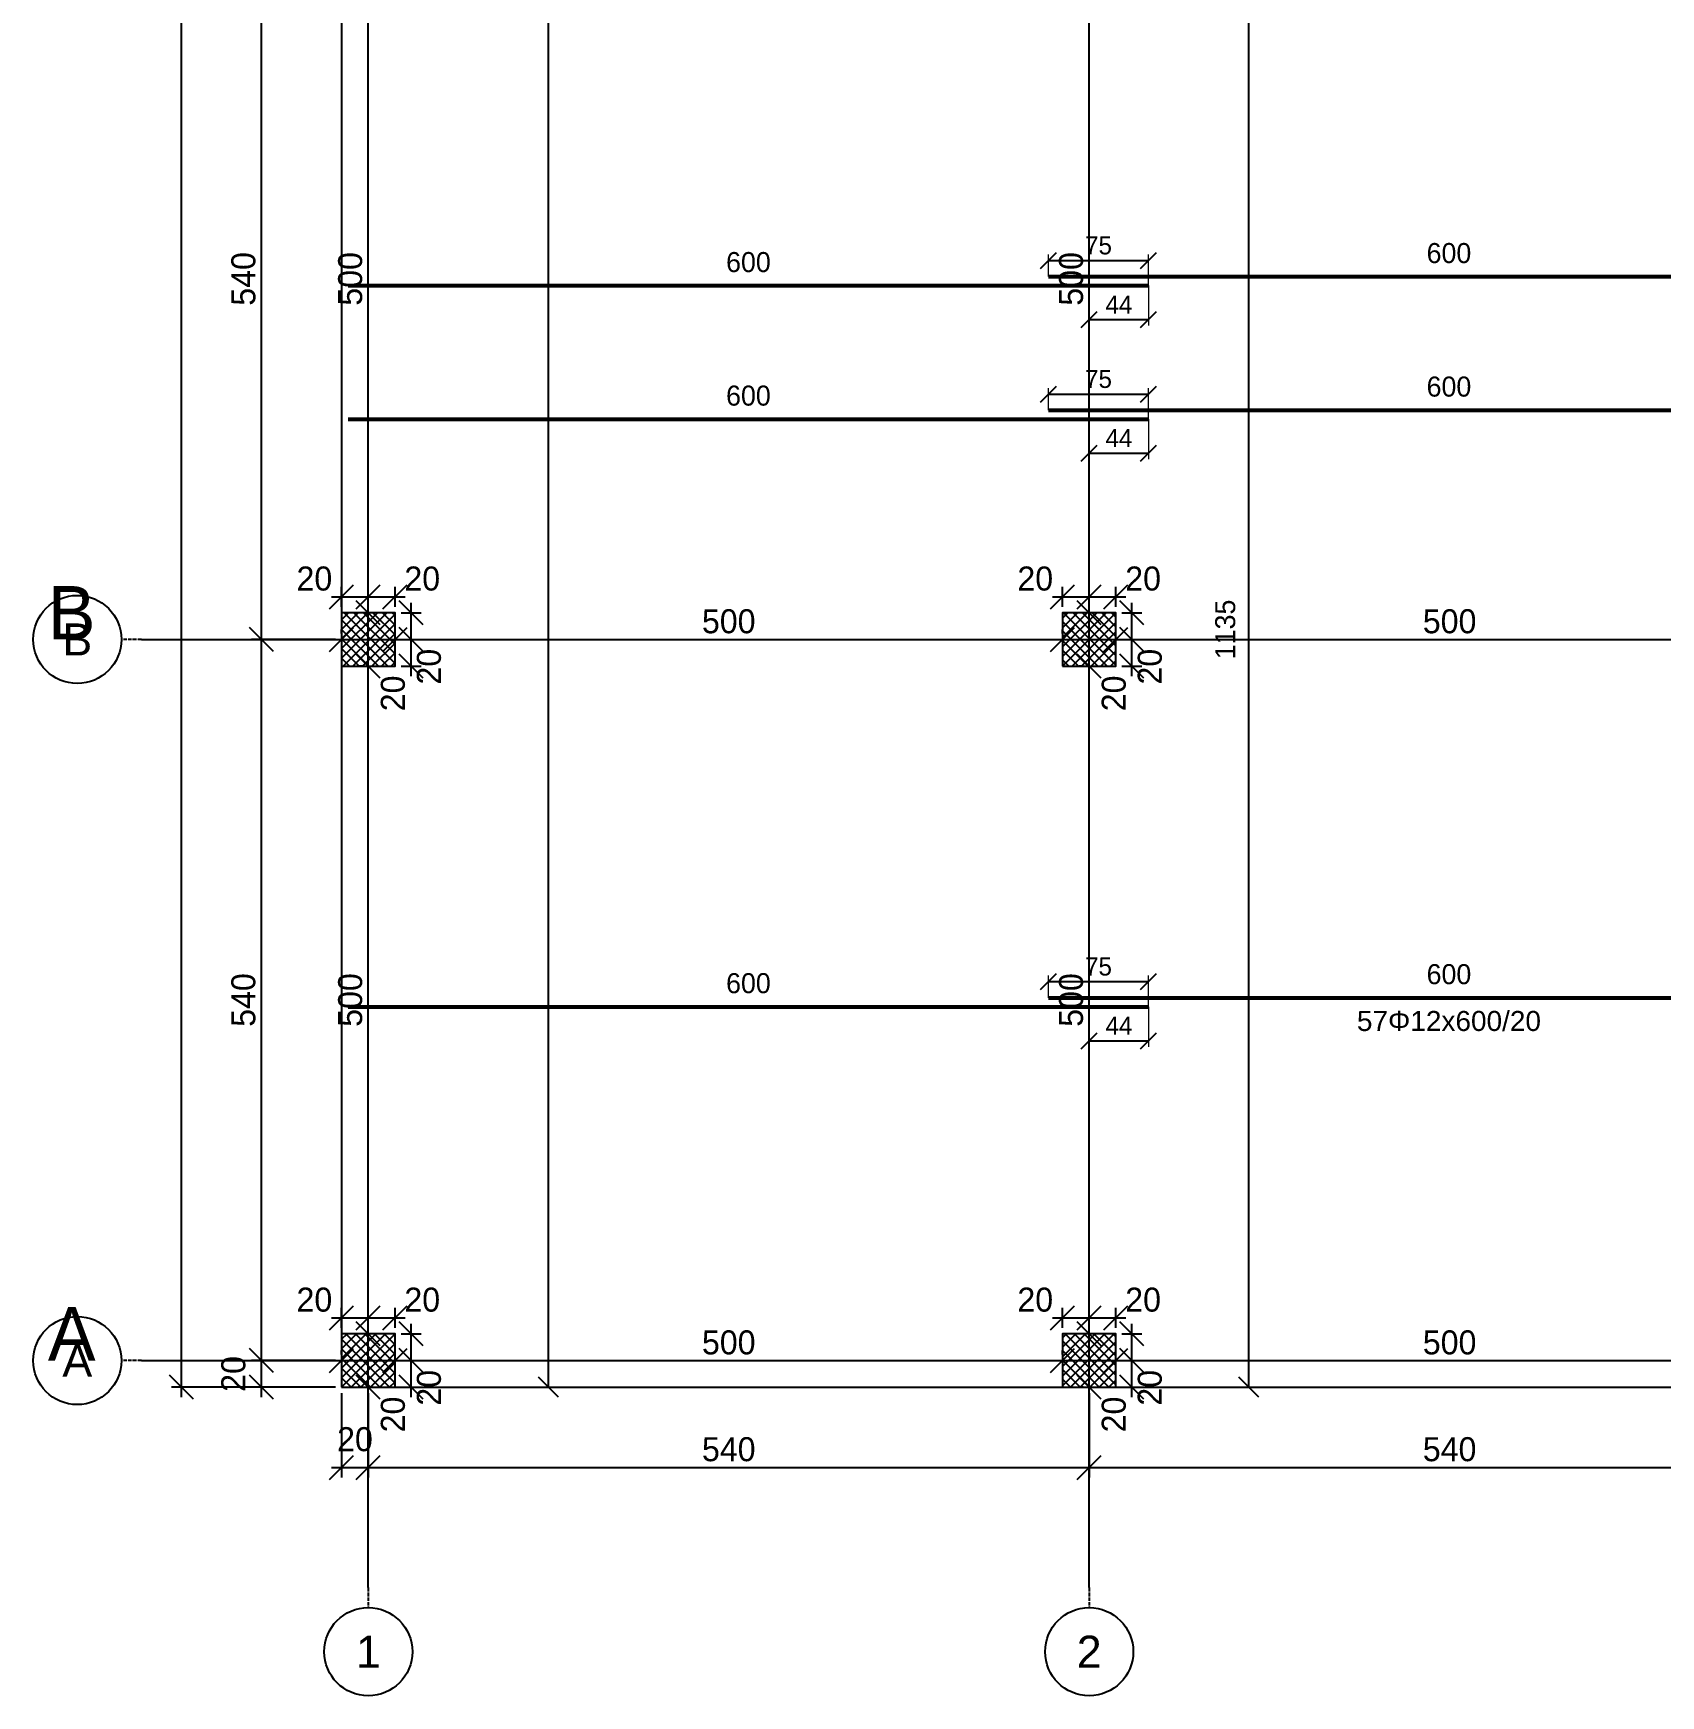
# Model space of a CAD drawing. Header units: centimetres. Extents: x -231 to 7431, y -4464 to 7215.
# Drawn here: x -231 to 988, y -231 to 1014 of the extents above; entities that cross this region are included whole.
import ezdxf
from ezdxf.enums import TextEntityAlignment as Align

# ---------------------------------------------------------------- set-up
doc = ezdxf.new("R2010")
doc.units = ezdxf.units.CM
doc.linetypes.add('DASHDOT', pattern=[3.556, 2.54, -0.508, 0, -0.508])
for name, color, linetype in [('AXIS', 8, 'Continuous'), ('COLUMN', 3, 'Continuous'), ('FW_AXIS', 7, 'Continuous'), ('FW_COLUMN_HATCH', 8, 'Continuous'), ('FW_DIM', 7, 'Continuous'), ('REB_BOT_MESH_X', 5, 'Continuous'), ('REB_BOT_MESH_X_AXDIM', 5, 'Continuous'), ('REB_BOT_MESH_X_LAP', 5, 'Continuous'), ('REB_BOT_MESH_X_RANGE', 5, 'Continuous'), ('REB_BOT_MESH_X_TEXT', 5, 'Continuous'), ('SLAB', 7, 'Continuous')]:
    doc.layers.add(name, color=color, linetype=linetype)
doc.styles.add('REBAR_TXT', font='arial.ttf')
doc.dimstyles.new('FW_DIM', dxfattribs={"dimtxt": 18, "dimasz": 9, "dimexe": 7.5, "dimexo": 4.5, "dimgap": 4.5, "dimtad": 1, "dimdec": 0, "dimtxsty": 'Standard', "dimtsz": 9, "dimcen": 2.5, "dimdle": 7.5, "dimclrd": 256, "dimclre": 256, "dimclrt": 7, "dimazin": 3, "dimtfac": 1, "dimtmove": 2, "dimatfit": 3})
doc.dimstyles.new('REBAR LAP', dxfattribs={"dimtxt": 13.5, "dimasz": 2.5, "dimexe": 4.5, "dimexo": 0, "dimgap": 4.5, "dimtad": 1, "dimdec": 0, "dimtxsty": 'Standard', "dimtsz": 6, "dimcen": 2.5, "dimclrd": 6, "dimclre": 6, "dimclrt": 7, "dimazin": 3, "dimtfac": 1, "dimtmove": 2, "dimatfit": 3, "dimlwd": 25, "dimlwe": 18})
doc.dimstyles.new('REBAR M-200', dxfattribs={"dimtxt": 15, "dimasz": 15, "dimexe": 25, "dimexo": 12.5, "dimgap": 10, "dimtad": 1, "dimdec": 0, "dimtxsty": 'Standard', "dimblk": 'NONE', "dimcen": 50, "dimse1": 1, "dimse2": 1, "dimclrd": 6, "dimclre": 6, "dimclrt": 7, "dimazin": 3, "dimtfac": 1, "dimtmove": 2, "dimatfit": 3, "dimldrblk": 'NONE', "dimlwd": 53})
doc.dimstyles.new('REBAR RANGE', dxfattribs={"dimtxt": 15, "dimasz": 2.5, "dimexe": 0, "dimexo": 0, "dimgap": 10, "dimtad": 1, "dimdec": 0, "dimtxsty": 'Standard', "dimtsz": 7.5, "dimcen": 2.5, "dimse1": 1, "dimse2": 1, "dimclrd": 6, "dimclre": 6, "dimclrt": 7, "dimazin": 3, "dimtfac": 1, "dimtmove": 2, "dimatfit": 3, "dimlwd": 25})

# ---------------------------------------------------------------- blocks, each defined once
blk = doc.blocks.new('*D346')
at = {"color": 6, "lineweight": 53}
blk.add_line((5, 285), (604.5, 285), dxfattribs=at)
at = {"layer": 'Defpoints'}
for p in [(5, 285), (5, 285), (604.5, 285)]:
    blk.add_point(p, dxfattribs=at)
at = {"layer": 'REB_BOT_MESH_X', "color": 7, "insert": (304.75, 302.5), "char_height": 15, "attachment_point": 5}
blk.add_mtext('600', dxfattribs=at)
blk = doc.blocks.new('_NONE')
blk = doc.blocks.new('*D347')
at = {"color": 6, "lineweight": 53}
blk.add_line((529.5, 291.75), (1129.5, 291.75), dxfattribs=at)
at = {"layer": 'Defpoints'}
for p in [(529.5, 291.75), (529.5, 291.75), (1129.5, 291.75)]:
    blk.add_point(p, dxfattribs=at)
at = {"layer": 'REB_BOT_MESH_X', "color": 7, "insert": (829.5, 309.25), "char_height": 15, "attachment_point": 5}
blk.add_mtext('600', dxfattribs=at)
blk = doc.blocks.new('_OBLIQUE')
at = {"color": 0, "linetype": 'BYBLOCK'}
blk.add_line((-0.5, -0.5), (0.5, 0.5), dxfattribs=at)
blk = doc.blocks.new('*D352')
at = {"color": 6, "lineweight": 18}
for p, q in [((529.5, 291.75), (529.5, 308.25)), ((604.5, 285), (604.5, 308.25))]:
    blk.add_line(p, q, dxfattribs=at)
at = {"color": 6, "lineweight": 25}
blk.add_line((529.5, 303.75), (604.5, 303.75), dxfattribs=at)
at = {"layer": 'Defpoints'}
for p in [(529.5, 303.75), (529.5, 291.75), (604.5, 285)]:
    blk.add_point(p, dxfattribs=at)
at = {"layer": 'REB_BOT_MESH_X_LAP', "color": 6, "xscale": 12, "yscale": 12}
for p in [(529.5, 303.75), (604.5, 303.75)]:
    blk.add_blockref('_OBLIQUE', p, dxfattribs=at)
at = {"layer": 'REB_BOT_MESH_X_LAP', "color": 7, "insert": (567, 315), "char_height": 13.5, "attachment_point": 5}
blk.add_mtext('75', dxfattribs=at)
blk = doc.blocks.new('*D353')
at = {"color": 6, "lineweight": 18}
for p, q in [((560, 285), (560, 255)), ((604.5, 285), (604.5, 255))]:
    blk.add_line(p, q, dxfattribs=at)
at = {"color": 6, "lineweight": 25}
blk.add_line((560, 259.5), (604.5, 259.5), dxfattribs=at)
at = {"layer": 'Defpoints'}
for p in [(560, 285), (604.5, 285), (560, 259.5)]:
    blk.add_point(p, dxfattribs=at)
at = {"layer": 'REB_BOT_MESH_X_AXDIM', "color": 6, "xscale": 12, "yscale": 12}
for p in [(560, 259.5), (604.5, 259.5)]:
    blk.add_blockref('_OBLIQUE', p, dxfattribs=at)
at = {"layer": 'REB_BOT_MESH_X_AXDIM', "color": 7, "insert": (582.25, 270.75), "char_height": 13.5, "attachment_point": 5}
blk.add_mtext('44', dxfattribs=at)
blk = doc.blocks.new('*D372')
at = {"color": 6, "lineweight": 53}
blk.add_line((5, 825), (604.5, 825), dxfattribs=at)
at = {"layer": 'Defpoints'}
for p in [(5, 825), (5, 825), (604.5, 825)]:
    blk.add_point(p, dxfattribs=at)
at = {"layer": 'REB_BOT_MESH_X', "color": 7, "insert": (304.75, 842.5), "char_height": 15, "attachment_point": 5}
blk.add_mtext('600', dxfattribs=at)
blk = doc.blocks.new('*D373')
at = {"color": 6, "lineweight": 53}
blk.add_line((529.5, 831.75), (1129.5, 831.75), dxfattribs=at)
at = {"layer": 'Defpoints'}
for p in [(529.5, 831.75), (529.5, 831.75), (1129.5, 831.75)]:
    blk.add_point(p, dxfattribs=at)
at = {"layer": 'REB_BOT_MESH_X', "color": 7, "insert": (829.5, 849.25), "char_height": 15, "attachment_point": 5}
blk.add_mtext('600', dxfattribs=at)
blk = doc.blocks.new('*D378')
at = {"color": 6, "lineweight": 18}
for p, q in [((529.5, 831.75), (529.5, 848.25)), ((604.5, 825), (604.5, 848.25))]:
    blk.add_line(p, q, dxfattribs=at)
at = {"color": 6, "lineweight": 25}
blk.add_line((529.5, 843.75), (604.5, 843.75), dxfattribs=at)
at = {"layer": 'Defpoints'}
for p in [(529.5, 843.75), (529.5, 831.75), (604.5, 825)]:
    blk.add_point(p, dxfattribs=at)
at = {"layer": 'REB_BOT_MESH_X_LAP', "color": 6, "xscale": 12, "yscale": 12}
for p in [(529.5, 843.75), (604.5, 843.75)]:
    blk.add_blockref('_OBLIQUE', p, dxfattribs=at)
at = {"layer": 'REB_BOT_MESH_X_LAP', "color": 7, "insert": (567, 855), "char_height": 13.5, "attachment_point": 5}
blk.add_mtext('75', dxfattribs=at)
blk = doc.blocks.new('*D379')
at = {"color": 6, "lineweight": 18}
for p, q in [((560, 825), (560, 795)), ((604.5, 825), (604.5, 795))]:
    blk.add_line(p, q, dxfattribs=at)
at = {"color": 6, "lineweight": 25}
blk.add_line((560, 799.5), (604.5, 799.5), dxfattribs=at)
at = {"layer": 'Defpoints'}
for p in [(560, 825), (604.5, 825), (560, 799.5)]:
    blk.add_point(p, dxfattribs=at)
at = {"layer": 'REB_BOT_MESH_X_AXDIM', "color": 6, "xscale": 12, "yscale": 12}
for p in [(560, 799.5), (604.5, 799.5)]:
    blk.add_blockref('_OBLIQUE', p, dxfattribs=at)
at = {"layer": 'REB_BOT_MESH_X_AXDIM', "color": 7, "insert": (582.25, 810.75), "char_height": 13.5, "attachment_point": 5}
blk.add_mtext('44', dxfattribs=at)
blk = doc.blocks.new('*D387')
at = {"color": 6, "lineweight": 53}
blk.add_line((5, 725), (604.5, 725), dxfattribs=at)
at = {"layer": 'Defpoints'}
for p in [(5, 725), (5, 725), (604.5, 725)]:
    blk.add_point(p, dxfattribs=at)
at = {"layer": 'REB_BOT_MESH_X', "color": 7, "insert": (304.75, 742.5), "char_height": 15, "attachment_point": 5}
blk.add_mtext('600', dxfattribs=at)
blk = doc.blocks.new('*D388')
at = {"color": 6, "lineweight": 53}
blk.add_line((529.5, 731.75), (1129.5, 731.75), dxfattribs=at)
at = {"layer": 'Defpoints'}
for p in [(529.5, 731.75), (529.5, 731.75), (1129.5, 731.75)]:
    blk.add_point(p, dxfattribs=at)
at = {"layer": 'REB_BOT_MESH_X', "color": 7, "insert": (829.5, 749.25), "char_height": 15, "attachment_point": 5}
blk.add_mtext('600', dxfattribs=at)
blk = doc.blocks.new('*D392')
at = {"color": 6, "lineweight": 18}
for p, q in [((529.5, 731.75), (529.5, 748.25)), ((604.5, 725), (604.5, 748.25))]:
    blk.add_line(p, q, dxfattribs=at)
at = {"color": 6, "lineweight": 25}
blk.add_line((529.5, 743.75), (604.5, 743.75), dxfattribs=at)
at = {"layer": 'Defpoints'}
for p in [(529.5, 743.75), (529.5, 731.75), (604.5, 725)]:
    blk.add_point(p, dxfattribs=at)
at = {"layer": 'REB_BOT_MESH_X_LAP', "color": 6, "xscale": 12, "yscale": 12}
for p in [(529.5, 743.75), (604.5, 743.75)]:
    blk.add_blockref('_OBLIQUE', p, dxfattribs=at)
at = {"layer": 'REB_BOT_MESH_X_LAP', "color": 7, "insert": (567, 755), "char_height": 13.5, "attachment_point": 5}
blk.add_mtext('75', dxfattribs=at)
blk = doc.blocks.new('*D393')
at = {"color": 6, "lineweight": 18}
for p, q in [((560, 725), (560, 695)), ((604.5, 725), (604.5, 695))]:
    blk.add_line(p, q, dxfattribs=at)
at = {"color": 6, "lineweight": 25}
blk.add_line((560, 699.5), (604.5, 699.5), dxfattribs=at)
at = {"layer": 'Defpoints'}
for p in [(560, 725), (604.5, 725), (560, 699.5)]:
    blk.add_point(p, dxfattribs=at)
at = {"layer": 'REB_BOT_MESH_X_AXDIM', "color": 6, "xscale": 12, "yscale": 12}
for p in [(560, 699.5), (604.5, 699.5)]:
    blk.add_blockref('_OBLIQUE', p, dxfattribs=at)
at = {"layer": 'REB_BOT_MESH_X_AXDIM', "color": 7, "insert": (582.25, 710.75), "char_height": 13.5, "attachment_point": 5}
blk.add_mtext('44', dxfattribs=at)
blk = doc.blocks.new('*D399')
at = {"color": 6, "lineweight": 25}
blk.add_line((154.875, 0), (154.875, 2735), dxfattribs=at)
at = {"layer": 'Defpoints'}
for p in [(154.875, 2735), (154.875, 0), (154.875, 0)]:
    blk.add_point(p, dxfattribs=at)
at = {"layer": 'REB_BOT_MESH_X_RANGE', "color": 6, "xscale": 15, "yscale": 15, "rotation": 90}
for p in [(154.875, 2735), (154.875, 0)]:
    blk.add_blockref('_OBLIQUE', p, dxfattribs=at)
at = {"layer": 'REB_BOT_MESH_X_RANGE', "color": 7, "insert": (137.375, 1367.5), "char_height": 15, "attachment_point": 5, "rotation": 90}
blk.add_mtext('2735', dxfattribs=at)
blk = doc.blocks.new('*D400')
at = {"color": 6, "lineweight": 25}
blk.add_line((679.5, 0), (679.5, 1135), dxfattribs=at)
at = {"layer": 'Defpoints'}
for p in [(679.5, 1135), (679.5, 0), (679.5, 0)]:
    blk.add_point(p, dxfattribs=at)
at = {"layer": 'REB_BOT_MESH_X_RANGE', "color": 6, "xscale": 15, "yscale": 15, "rotation": 90}
for p in [(679.5, 1135), (679.5, 0)]:
    blk.add_blockref('_OBLIQUE', p, dxfattribs=at)
at = {"layer": 'REB_BOT_MESH_X_RANGE', "color": 7, "insert": (662, 567.5), "char_height": 15, "attachment_point": 5, "rotation": 90}
blk.add_mtext('1135', dxfattribs=at)
blk = doc.blocks.new('*D425')
for p, q in [((-7.5, 52), (27.5, 52)), ((0, 44.5), (0, 59.5)), ((20, 44.5), (20, 59.5))]:
    blk.add_line(p, q)
at = {"layer": 'Defpoints'}
for p in [(0, 52), (0, 40), (20, 40)]:
    blk.add_point(p, dxfattribs=at)
at = {"layer": 'FW_DIM', "xscale": 18, "yscale": 18}
for p in [(0, 52), (20, 52)]:
    blk.add_blockref('_OBLIQUE', p, dxfattribs=at)
at = {"layer": 'FW_DIM', "color": 7, "insert": (-20.4, 65.5), "char_height": 18, "attachment_point": 5}
blk.add_mtext('20', dxfattribs=at)
blk = doc.blocks.new('*D426')
for p, q in [((12.5, 52), (47.5, 52)), ((20, 44.5), (20, 59.5)), ((40, 44.5), (40, 59.5))]:
    blk.add_line(p, q)
at = {"layer": 'Defpoints'}
for p in [(20, 52), (20, 40), (40, 40)]:
    blk.add_point(p, dxfattribs=at)
at = {"layer": 'FW_DIM', "xscale": 18, "yscale": 18}
for p in [(20, 52), (40, 52)]:
    blk.add_blockref('_OBLIQUE', p, dxfattribs=at)
at = {"layer": 'FW_DIM', "color": 7, "insert": (60.4, 65.5), "char_height": 18, "attachment_point": 5}
blk.add_mtext('20', dxfattribs=at)
blk = doc.blocks.new('*D427')
for p, q in [((52, -7.5), (52, 27.5)), ((44.5, 20), (59.5, 20)), ((44.5, 0), (59.5, 0))]:
    blk.add_line(p, q)
at = {"layer": 'Defpoints'}
for p in [(40, 20), (40, 0), (52, 0)]:
    blk.add_point(p, dxfattribs=at)
at = {"layer": 'FW_DIM', "xscale": 18, "yscale": 18, "rotation": 90}
for p in [(52, 20), (52, 0)]:
    blk.add_blockref('_OBLIQUE', p, dxfattribs=at)
at = {"layer": 'FW_DIM', "color": 7, "insert": (38.5, -20.4), "char_height": 18, "attachment_point": 5, "rotation": 90}
blk.add_mtext('20', dxfattribs=at)
blk = doc.blocks.new('*D428')
for p, q in [((44.5, 40), (59.5, 40)), ((52, 12.5), (52, 47.5)), ((44.5, 20), (59.5, 20))]:
    blk.add_line(p, q)
at = {"layer": 'Defpoints'}
for p in [(40, 40), (40, 20), (52, 20)]:
    blk.add_point(p, dxfattribs=at)
at = {"layer": 'FW_DIM', "xscale": 18, "yscale": 18, "rotation": 90}
for p in [(52, 40), (52, 20)]:
    blk.add_blockref('_OBLIQUE', p, dxfattribs=at)
at = {"layer": 'FW_DIM', "color": 7, "insert": (65.5, -0.4), "char_height": 18, "attachment_point": 5, "rotation": 90}
blk.add_mtext('20', dxfattribs=at)
blk = doc.blocks.new('*D429')
for p, q in [((0, 584.5), (0, 599.5)), ((20, 584.5), (20, 599.5)), ((-7.5, 592), (27.5, 592))]:
    blk.add_line(p, q)
at = {"layer": 'Defpoints'}
for p in [(0, 592), (0, 580), (20, 580)]:
    blk.add_point(p, dxfattribs=at)
at = {"layer": 'FW_DIM', "xscale": 18, "yscale": 18}
for p in [(0, 592), (20, 592)]:
    blk.add_blockref('_OBLIQUE', p, dxfattribs=at)
at = {"layer": 'FW_DIM', "color": 7, "insert": (-20.4, 605.5), "char_height": 18, "attachment_point": 5}
blk.add_mtext('20', dxfattribs=at)
blk = doc.blocks.new('*D430')
for p, q in [((20, 584.5), (20, 599.5)), ((40, 584.5), (40, 599.5)), ((12.5, 592), (47.5, 592))]:
    blk.add_line(p, q)
at = {"layer": 'Defpoints'}
for p in [(20, 592), (20, 580), (40, 580)]:
    blk.add_point(p, dxfattribs=at)
at = {"layer": 'FW_DIM', "xscale": 18, "yscale": 18}
for p in [(20, 592), (40, 592)]:
    blk.add_blockref('_OBLIQUE', p, dxfattribs=at)
at = {"layer": 'FW_DIM', "color": 7, "insert": (60.4, 605.5), "char_height": 18, "attachment_point": 5}
blk.add_mtext('20', dxfattribs=at)
blk = doc.blocks.new('*D431')
for p, q in [((52, 532.5), (52, 567.5)), ((44.5, 560), (59.5, 560)), ((44.5, 540), (59.5, 540))]:
    blk.add_line(p, q)
at = {"layer": 'Defpoints'}
for p in [(40, 560), (40, 540), (52, 540)]:
    blk.add_point(p, dxfattribs=at)
at = {"layer": 'FW_DIM', "xscale": 18, "yscale": 18, "rotation": 90}
for p in [(52, 560), (52, 540)]:
    blk.add_blockref('_OBLIQUE', p, dxfattribs=at)
at = {"layer": 'FW_DIM', "color": 7, "insert": (38.5, 519.6), "char_height": 18, "attachment_point": 5, "rotation": 90}
blk.add_mtext('20', dxfattribs=at)
blk = doc.blocks.new('*D432')
for p, q in [((52, 552.5), (52, 587.5)), ((44.5, 580), (59.5, 580)), ((44.5, 560), (59.5, 560))]:
    blk.add_line(p, q)
at = {"layer": 'Defpoints'}
for p in [(40, 580), (40, 560), (52, 560)]:
    blk.add_point(p, dxfattribs=at)
at = {"layer": 'FW_DIM', "xscale": 18, "yscale": 18, "rotation": 90}
for p in [(52, 580), (52, 560)]:
    blk.add_blockref('_OBLIQUE', p, dxfattribs=at)
at = {"layer": 'FW_DIM', "color": 7, "insert": (65.5, 539.6), "char_height": 18, "attachment_point": 5, "rotation": 90}
blk.add_mtext('20', dxfattribs=at)
blk = doc.blocks.new('*D449')
for p, q in [((532.5, 52), (567.5, 52)), ((540, 44.5), (540, 59.5)), ((560, 44.5), (560, 59.5))]:
    blk.add_line(p, q)
at = {"layer": 'Defpoints'}
for p in [(540, 52), (540, 40), (560, 40)]:
    blk.add_point(p, dxfattribs=at)
at = {"layer": 'FW_DIM', "xscale": 18, "yscale": 18}
for p in [(540, 52), (560, 52)]:
    blk.add_blockref('_OBLIQUE', p, dxfattribs=at)
at = {"layer": 'FW_DIM', "color": 7, "insert": (519.6, 65.5), "char_height": 18, "attachment_point": 5}
blk.add_mtext('20', dxfattribs=at)
blk = doc.blocks.new('*D450')
for p, q in [((552.5, 52), (587.5, 52)), ((560, 44.5), (560, 59.5)), ((580, 44.5), (580, 59.5))]:
    blk.add_line(p, q)
at = {"layer": 'Defpoints'}
for p in [(560, 52), (560, 40), (580, 40)]:
    blk.add_point(p, dxfattribs=at)
at = {"layer": 'FW_DIM', "xscale": 18, "yscale": 18}
for p in [(560, 52), (580, 52)]:
    blk.add_blockref('_OBLIQUE', p, dxfattribs=at)
at = {"layer": 'FW_DIM', "color": 7, "insert": (600.4, 65.5), "char_height": 18, "attachment_point": 5}
blk.add_mtext('20', dxfattribs=at)
blk = doc.blocks.new('*D451')
for p, q in [((592, -7.5), (592, 27.5)), ((584.5, 20), (599.5, 20)), ((584.5, 0), (599.5, 0))]:
    blk.add_line(p, q)
at = {"layer": 'Defpoints'}
for p in [(580, 20), (580, 0), (592, 0)]:
    blk.add_point(p, dxfattribs=at)
at = {"layer": 'FW_DIM', "xscale": 18, "yscale": 18, "rotation": 90}
for p in [(592, 20), (592, 0)]:
    blk.add_blockref('_OBLIQUE', p, dxfattribs=at)
at = {"layer": 'FW_DIM', "color": 7, "insert": (578.5, -20.4), "char_height": 18, "attachment_point": 5, "rotation": 90}
blk.add_mtext('20', dxfattribs=at)
blk = doc.blocks.new('*D452')
for p, q in [((584.5, 40), (599.5, 40)), ((592, 12.5), (592, 47.5)), ((584.5, 20), (599.5, 20))]:
    blk.add_line(p, q)
at = {"layer": 'Defpoints'}
for p in [(580, 40), (580, 20), (592, 20)]:
    blk.add_point(p, dxfattribs=at)
at = {"layer": 'FW_DIM', "xscale": 18, "yscale": 18, "rotation": 90}
for p in [(592, 40), (592, 20)]:
    blk.add_blockref('_OBLIQUE', p, dxfattribs=at)
at = {"layer": 'FW_DIM', "color": 7, "insert": (605.5, -0.4), "char_height": 18, "attachment_point": 5, "rotation": 90}
blk.add_mtext('20', dxfattribs=at)
blk = doc.blocks.new('*D453')
for p, q in [((540, 584.5), (540, 599.5)), ((560, 584.5), (560, 599.5)), ((532.5, 592), (567.5, 592))]:
    blk.add_line(p, q)
at = {"layer": 'Defpoints'}
for p in [(540, 592), (540, 580), (560, 580)]:
    blk.add_point(p, dxfattribs=at)
at = {"layer": 'FW_DIM', "xscale": 18, "yscale": 18}
for p in [(540, 592), (560, 592)]:
    blk.add_blockref('_OBLIQUE', p, dxfattribs=at)
at = {"layer": 'FW_DIM', "color": 7, "insert": (519.6, 605.5), "char_height": 18, "attachment_point": 5}
blk.add_mtext('20', dxfattribs=at)
blk = doc.blocks.new('*D454')
for p, q in [((560, 584.5), (560, 599.5)), ((580, 584.5), (580, 599.5)), ((552.5, 592), (587.5, 592))]:
    blk.add_line(p, q)
at = {"layer": 'Defpoints'}
for p in [(560, 592), (560, 580), (580, 580)]:
    blk.add_point(p, dxfattribs=at)
at = {"layer": 'FW_DIM', "xscale": 18, "yscale": 18}
for p in [(560, 592), (580, 592)]:
    blk.add_blockref('_OBLIQUE', p, dxfattribs=at)
at = {"layer": 'FW_DIM', "color": 7, "insert": (600.4, 605.5), "char_height": 18, "attachment_point": 5}
blk.add_mtext('20', dxfattribs=at)
blk = doc.blocks.new('*D455')
for p, q in [((592, 532.5), (592, 567.5)), ((584.5, 560), (599.5, 560)), ((584.5, 540), (599.5, 540))]:
    blk.add_line(p, q)
at = {"layer": 'Defpoints'}
for p in [(580, 560), (580, 540), (592, 540)]:
    blk.add_point(p, dxfattribs=at)
at = {"layer": 'FW_DIM', "xscale": 18, "yscale": 18, "rotation": 90}
for p in [(592, 560), (592, 540)]:
    blk.add_blockref('_OBLIQUE', p, dxfattribs=at)
at = {"layer": 'FW_DIM', "color": 7, "insert": (578.5, 519.6), "char_height": 18, "attachment_point": 5, "rotation": 90}
blk.add_mtext('20', dxfattribs=at)
blk = doc.blocks.new('*D456')
for p, q in [((592, 552.5), (592, 587.5)), ((584.5, 580), (599.5, 580)), ((584.5, 560), (599.5, 560))]:
    blk.add_line(p, q)
at = {"layer": 'Defpoints'}
for p in [(580, 580), (580, 560), (592, 560)]:
    blk.add_point(p, dxfattribs=at)
at = {"layer": 'FW_DIM', "xscale": 18, "yscale": 18, "rotation": 90}
for p in [(592, 580), (592, 560)]:
    blk.add_blockref('_OBLIQUE', p, dxfattribs=at)
at = {"layer": 'FW_DIM', "color": 7, "insert": (605.5, 539.6), "char_height": 18, "attachment_point": 5, "rotation": 90}
blk.add_mtext('20', dxfattribs=at)
blk = doc.blocks.new('*D555')
for p, q in [((0, 24.5), (0, 27.5)), ((40, 24.5), (40, 27.5)), ((-7.5, 20), (47.5, 20))]:
    blk.add_line(p, q)
at = {"layer": 'Defpoints'}
for p in [(0, 20), (0, 20), (40, 20)]:
    blk.add_point(p, dxfattribs=at)
at = {"layer": 'FW_DIM', "xscale": 18, "yscale": 18}
for p in [(0, 20), (40, 20)]:
    blk.add_blockref('_OBLIQUE', p, dxfattribs=at)
blk = doc.blocks.new('*D556')
for p, q in [((40, 24.5), (40, 27.5)), ((540, 24.5), (540, 27.5)), ((32.5, 20), (547.5, 20))]:
    blk.add_line(p, q)
at = {"layer": 'Defpoints'}
for p in [(40, 20), (40, 20), (540, 20)]:
    blk.add_point(p, dxfattribs=at)
at = {"layer": 'FW_DIM', "xscale": 18, "yscale": 18}
for p in [(40, 20), (540, 20)]:
    blk.add_blockref('_OBLIQUE', p, dxfattribs=at)
at = {"layer": 'FW_DIM', "color": 7, "insert": (290, 33.5), "char_height": 18, "attachment_point": 5}
blk.add_mtext('500', dxfattribs=at)
blk = doc.blocks.new('*D557')
for p, q in [((540, 24.5), (540, 27.5)), ((580, 24.5), (580, 27.5)), ((532.5, 20), (587.5, 20))]:
    blk.add_line(p, q)
at = {"layer": 'Defpoints'}
for p in [(540, 20), (540, 20), (580, 20)]:
    blk.add_point(p, dxfattribs=at)
at = {"layer": 'FW_DIM', "xscale": 18, "yscale": 18}
for p in [(540, 20), (580, 20)]:
    blk.add_blockref('_OBLIQUE', p, dxfattribs=at)
blk = doc.blocks.new('*D558')
for p, q in [((580, 24.5), (580, 27.5)), ((1080, 24.5), (1080, 27.5)), ((572.5, 20), (1087.5, 20))]:
    blk.add_line(p, q)
at = {"layer": 'Defpoints'}
for p in [(580, 20), (580, 20), (1080, 20)]:
    blk.add_point(p, dxfattribs=at)
at = {"layer": 'FW_DIM', "xscale": 18, "yscale": 18}
for p in [(580, 20), (1080, 20)]:
    blk.add_blockref('_OBLIQUE', p, dxfattribs=at)
at = {"layer": 'FW_DIM', "color": 7, "insert": (830, 33.5), "char_height": 18, "attachment_point": 5}
blk.add_mtext('500', dxfattribs=at)
blk = doc.blocks.new('*D564')
for p, q in [((0, 564.5), (0, 567.5)), ((40, 564.5), (40, 567.5)), ((-7.5, 560), (47.5, 560))]:
    blk.add_line(p, q)
at = {"layer": 'Defpoints'}
for p in [(0, 560), (0, 560), (40, 560)]:
    blk.add_point(p, dxfattribs=at)
at = {"layer": 'FW_DIM', "xscale": 18, "yscale": 18}
for p in [(0, 560), (40, 560)]:
    blk.add_blockref('_OBLIQUE', p, dxfattribs=at)
blk = doc.blocks.new('*D565')
for p, q in [((40, 564.5), (40, 567.5)), ((540, 564.5), (540, 567.5)), ((32.5, 560), (547.5, 560))]:
    blk.add_line(p, q)
at = {"layer": 'Defpoints'}
for p in [(40, 560), (40, 560), (540, 560)]:
    blk.add_point(p, dxfattribs=at)
at = {"layer": 'FW_DIM', "xscale": 18, "yscale": 18}
for p in [(40, 560), (540, 560)]:
    blk.add_blockref('_OBLIQUE', p, dxfattribs=at)
at = {"layer": 'FW_DIM', "color": 7, "insert": (290, 573.5), "char_height": 18, "attachment_point": 5}
blk.add_mtext('500', dxfattribs=at)
blk = doc.blocks.new('*D566')
for p, q in [((540, 564.5), (540, 567.5)), ((580, 564.5), (580, 567.5)), ((532.5, 560), (587.5, 560))]:
    blk.add_line(p, q)
at = {"layer": 'Defpoints'}
for p in [(540, 560), (540, 560), (580, 560)]:
    blk.add_point(p, dxfattribs=at)
at = {"layer": 'FW_DIM', "xscale": 18, "yscale": 18}
for p in [(540, 560), (580, 560)]:
    blk.add_blockref('_OBLIQUE', p, dxfattribs=at)
blk = doc.blocks.new('*D567')
for p, q in [((580, 564.5), (580, 567.5)), ((1080, 564.5), (1080, 567.5)), ((572.5, 560), (1087.5, 560))]:
    blk.add_line(p, q)
at = {"layer": 'Defpoints'}
for p in [(580, 560), (580, 560), (1080, 560)]:
    blk.add_point(p, dxfattribs=at)
at = {"layer": 'FW_DIM', "xscale": 18, "yscale": 18}
for p in [(580, 560), (1080, 560)]:
    blk.add_blockref('_OBLIQUE', p, dxfattribs=at)
at = {"layer": 'FW_DIM', "color": 7, "insert": (830, 573.5), "char_height": 18, "attachment_point": 5}
blk.add_mtext('500', dxfattribs=at)
blk = doc.blocks.new('*D615')
for p, q in [((15.5, 40), (12.5, 40)), ((20, -7.5), (20, 47.5)), ((15.5, 0), (12.5, 0))]:
    blk.add_line(p, q)
at = {"layer": 'Defpoints'}
for p in [(20, 40), (20, 0), (20, 0)]:
    blk.add_point(p, dxfattribs=at)
at = {"layer": 'FW_DIM', "xscale": 18, "yscale": 18, "rotation": 90}
for p in [(20, 40), (20, 0)]:
    blk.add_blockref('_OBLIQUE', p, dxfattribs=at)
blk = doc.blocks.new('*D616')
for p, q in [((15.5, 540), (12.5, 540)), ((20, 32.5), (20, 547.5)), ((15.5, 40), (12.5, 40))]:
    blk.add_line(p, q)
at = {"layer": 'Defpoints'}
for p in [(20, 540), (20, 40), (20, 40)]:
    blk.add_point(p, dxfattribs=at)
at = {"layer": 'FW_DIM', "xscale": 18, "yscale": 18, "rotation": 90}
for p in [(20, 540), (20, 40)]:
    blk.add_blockref('_OBLIQUE', p, dxfattribs=at)
at = {"layer": 'FW_DIM', "color": 7, "insert": (6.5, 290), "char_height": 18, "attachment_point": 5, "rotation": 90}
blk.add_mtext('500', dxfattribs=at)
blk = doc.blocks.new('*D617')
for p, q in [((20, 532.5), (20, 587.5)), ((15.5, 580), (12.5, 580)), ((15.5, 540), (12.5, 540))]:
    blk.add_line(p, q)
at = {"layer": 'Defpoints'}
for p in [(20, 580), (20, 540), (20, 540)]:
    blk.add_point(p, dxfattribs=at)
at = {"layer": 'FW_DIM', "xscale": 18, "yscale": 18, "rotation": 90}
for p in [(20, 580), (20, 540)]:
    blk.add_blockref('_OBLIQUE', p, dxfattribs=at)
blk = doc.blocks.new('*D618')
for p, q in [((20, 572.5), (20, 1087.5)), ((15.5, 1080), (12.5, 1080)), ((15.5, 580), (12.5, 580))]:
    blk.add_line(p, q)
at = {"layer": 'Defpoints'}
for p in [(20, 1080), (20, 580), (20, 580)]:
    blk.add_point(p, dxfattribs=at)
at = {"layer": 'FW_DIM', "xscale": 18, "yscale": 18, "rotation": 90}
for p in [(20, 1080), (20, 580)]:
    blk.add_blockref('_OBLIQUE', p, dxfattribs=at)
at = {"layer": 'FW_DIM', "color": 7, "insert": (6.5, 830), "char_height": 18, "attachment_point": 5, "rotation": 90}
blk.add_mtext('500', dxfattribs=at)
blk = doc.blocks.new('*D624')
for p, q in [((555.5, 40), (552.5, 40)), ((560, -7.5), (560, 47.5)), ((555.5, 0), (552.5, 0))]:
    blk.add_line(p, q)
at = {"layer": 'Defpoints'}
for p in [(560, 40), (560, 0), (560, 0)]:
    blk.add_point(p, dxfattribs=at)
at = {"layer": 'FW_DIM', "xscale": 18, "yscale": 18, "rotation": 90}
for p in [(560, 40), (560, 0)]:
    blk.add_blockref('_OBLIQUE', p, dxfattribs=at)
blk = doc.blocks.new('*D625')
for p, q in [((555.5, 540), (552.5, 540)), ((560, 32.5), (560, 547.5)), ((555.5, 40), (552.5, 40))]:
    blk.add_line(p, q)
at = {"layer": 'Defpoints'}
for p in [(560, 540), (560, 40), (560, 40)]:
    blk.add_point(p, dxfattribs=at)
at = {"layer": 'FW_DIM', "xscale": 18, "yscale": 18, "rotation": 90}
for p in [(560, 540), (560, 40)]:
    blk.add_blockref('_OBLIQUE', p, dxfattribs=at)
at = {"layer": 'FW_DIM', "color": 7, "insert": (546.5, 290), "char_height": 18, "attachment_point": 5, "rotation": 90}
blk.add_mtext('500', dxfattribs=at)
blk = doc.blocks.new('*D626')
for p, q in [((560, 532.5), (560, 587.5)), ((555.5, 580), (552.5, 580)), ((555.5, 540), (552.5, 540))]:
    blk.add_line(p, q)
at = {"layer": 'Defpoints'}
for p in [(560, 580), (560, 540), (560, 540)]:
    blk.add_point(p, dxfattribs=at)
at = {"layer": 'FW_DIM', "xscale": 18, "yscale": 18, "rotation": 90}
for p in [(560, 580), (560, 540)]:
    blk.add_blockref('_OBLIQUE', p, dxfattribs=at)
blk = doc.blocks.new('*D627')
for p, q in [((560, 572.5), (560, 1087.5)), ((555.5, 1080), (552.5, 1080)), ((555.5, 580), (552.5, 580))]:
    blk.add_line(p, q)
at = {"layer": 'Defpoints'}
for p in [(560, 1080), (560, 580), (560, 580)]:
    blk.add_point(p, dxfattribs=at)
at = {"layer": 'FW_DIM', "xscale": 18, "yscale": 18, "rotation": 90}
for p in [(560, 1080), (560, 580)]:
    blk.add_blockref('_OBLIQUE', p, dxfattribs=at)
at = {"layer": 'FW_DIM', "color": 7, "insert": (546.5, 830), "char_height": 18, "attachment_point": 5, "rotation": 90}
blk.add_mtext('500', dxfattribs=at)
blk = doc.blocks.new('*D684')
for p, q in [((0, -4.5), (0, -67.5)), ((20, -4.5), (20, -67.5)), ((-7.5, -60), (27.5, -60))]:
    blk.add_line(p, q)
at = {"layer": 'Defpoints'}
for p in [(0, 0), (20, 0), (0, -60)]:
    blk.add_point(p, dxfattribs=at)
at = {"layer": 'FW_DIM', "xscale": 18, "yscale": 18}
for p in [(0, -60), (20, -60)]:
    blk.add_blockref('_OBLIQUE', p, dxfattribs=at)
at = {"layer": 'FW_DIM', "color": 7, "insert": (10, -39), "char_height": 18, "attachment_point": 5}
blk.add_mtext('20', dxfattribs=at)
blk = doc.blocks.new('*D685')
for p, q in [((20, -4.5), (20, -67.5)), ((560, -4.5), (560, -67.5)), ((12.5, -60), (567.5, -60))]:
    blk.add_line(p, q)
at = {"layer": 'Defpoints'}
for p in [(20, 0), (560, 0), (20, -60)]:
    blk.add_point(p, dxfattribs=at)
at = {"layer": 'FW_DIM', "xscale": 18, "yscale": 18}
for p in [(20, -60), (560, -60)]:
    blk.add_blockref('_OBLIQUE', p, dxfattribs=at)
at = {"layer": 'FW_DIM', "color": 7, "insert": (290, -46.5), "char_height": 18, "attachment_point": 5}
blk.add_mtext('540', dxfattribs=at)
blk = doc.blocks.new('*D686')
for p, q in [((560, -4.5), (560, -67.5)), ((1100, -4.5), (1100, -67.5)), ((552.5, -60), (1107.5, -60))]:
    blk.add_line(p, q)
at = {"layer": 'Defpoints'}
for p in [(560, 0), (1100, 0), (560, -60)]:
    blk.add_point(p, dxfattribs=at)
at = {"layer": 'FW_DIM', "xscale": 18, "yscale": 18}
for p in [(560, -60), (1100, -60)]:
    blk.add_blockref('_OBLIQUE', p, dxfattribs=at)
at = {"layer": 'FW_DIM', "color": 7, "insert": (830, -46.5), "char_height": 18, "attachment_point": 5}
blk.add_mtext('540', dxfattribs=at)
blk = doc.blocks.new('*D692')
for p, q in [((-60, -7.5), (-60, 27.5)), ((-4.5, 20), (-67.5, 20)), ((-4.5, 0), (-67.5, 0))]:
    blk.add_line(p, q)
at = {"layer": 'Defpoints'}
for p in [(0, 20), (-60, 0), (0, 0)]:
    blk.add_point(p, dxfattribs=at)
at = {"layer": 'FW_DIM', "xscale": 18, "yscale": 18, "rotation": 90}
for p in [(-60, 20), (-60, 0)]:
    blk.add_blockref('_OBLIQUE', p, dxfattribs=at)
at = {"layer": 'FW_DIM', "color": 7, "insert": (-81, 10), "char_height": 18, "attachment_point": 5, "rotation": 90}
blk.add_mtext('20', dxfattribs=at)
blk = doc.blocks.new('*D693')
for p, q in [((-60, 12.5), (-60, 567.5)), ((-4.5, 560), (-67.5, 560)), ((-4.5, 20), (-67.5, 20))]:
    blk.add_line(p, q)
at = {"layer": 'Defpoints'}
for p in [(0, 560), (-60, 20), (0, 20)]:
    blk.add_point(p, dxfattribs=at)
at = {"layer": 'FW_DIM', "xscale": 18, "yscale": 18, "rotation": 90}
for p in [(-60, 560), (-60, 20)]:
    blk.add_blockref('_OBLIQUE', p, dxfattribs=at)
at = {"layer": 'FW_DIM', "color": 7, "insert": (-73.5, 290), "char_height": 18, "attachment_point": 5, "rotation": 90}
blk.add_mtext('540', dxfattribs=at)
blk = doc.blocks.new('*D694')
for p, q in [((-4.5, 1100), (-67.5, 1100)), ((-60, 552.5), (-60, 1107.5)), ((-4.5, 560), (-67.5, 560))]:
    blk.add_line(p, q)
at = {"layer": 'Defpoints'}
for p in [(0, 1100), (-60, 560), (0, 560)]:
    blk.add_point(p, dxfattribs=at)
at = {"layer": 'FW_DIM', "xscale": 18, "yscale": 18, "rotation": 90}
for p in [(-60, 1100), (-60, 560)]:
    blk.add_blockref('_OBLIQUE', p, dxfattribs=at)
at = {"layer": 'FW_DIM', "color": 7, "insert": (-73.5, 830), "char_height": 18, "attachment_point": 5, "rotation": 90}
blk.add_mtext('540', dxfattribs=at)
blk = doc.blocks.new('*D706')
for p, q in [((-4.5, 2740), (-127.5, 2740)), ((-120, -7.5), (-120, 2747.5)), ((-4.5, 0), (-127.5, 0))]:
    blk.add_line(p, q)
at = {"layer": 'Defpoints'}
for p in [(0, 2740), (-120, 0), (0, 0)]:
    blk.add_point(p, dxfattribs=at)
at = {"layer": 'FW_DIM', "xscale": 18, "yscale": 18, "rotation": 90}
for p in [(-120, 2740), (-120, 0)]:
    blk.add_blockref('_OBLIQUE', p, dxfattribs=at)
at = {"layer": 'FW_DIM', "color": 7, "insert": (-133.5, 1370), "char_height": 18, "attachment_point": 5, "rotation": 90}
blk.add_mtext('2740', dxfattribs=at)

msp = doc.modelspace()

# ---------------------------------------------------------------- hatches: boundary and pattern name
at = {"layer": 'FW_COLUMN_HATCH'}
h = msp.add_hatch(dxfattribs=at)
h.set_pattern_fill('ANSI37', scale=1.6)
h.paths.add_polyline_path([(0, 540), (0, 580), (40, 580), (40, 540), (0, 540)])
h = msp.add_hatch(dxfattribs=at)
h.set_pattern_fill('ANSI37', scale=1.6)
h.paths.add_polyline_path([(540, 540), (540, 580), (580, 580), (580, 540), (540, 540)])
h = msp.add_hatch(dxfattribs=at)
h.set_pattern_fill('ANSI37', scale=1.6)
h.paths.add_polyline_path([(0, 0), (0, 40), (40, 40), (40, 0), (0, 0)])
h = msp.add_hatch(dxfattribs=at)
h.set_pattern_fill('ANSI37', scale=1.6)
h.paths.add_polyline_path([(540, 0), (540, 40), (580, 40), (580, 0), (540, 0)])

# ---------------------------------------------------------------- linework, layer by layer
at = {"layer": 'AXIS'}
for p, q in [((20, -150), (20, 2890)), ((560, -150), (560, 2890)), ((-150, 560), (2890, 560)), ((-150, 20), (2890, 20))]:
    msp.add_line(p, q, dxfattribs=at)
at = {"layer": 'COLUMN'}
for points in [[(0, 540), (40, 540), (40, 580), (0, 580)], [(540, 540), (580, 540), (580, 580), (540, 580)], [(0, 0), (40, 0), (40, 40), (0, 40)], [(540, 0), (580, 0), (580, 40), (540, 40)]]:
    msp.add_lwpolyline(points, close=True, dxfattribs=at)
at = {"layer": 'FW_AXIS', "linetype": 'DASHDOT'}
for p, q in [((-150, 560), (-165, 560)), ((-150, 20), (-165, 20)), ((20, -150), (20, -165)), ((560, -150), (560, -165))]:
    msp.add_line(p, q, dxfattribs=at)
at = {"layer": 'FW_AXIS'}
for centre in [(-198, 560), (-198, 20), (20, -198), (560, -198)]:
    msp.add_circle(centre, 33, dxfattribs=at)
at = {"layer": 'SLAB'}
msp.add_lwpolyline([(0, 0), (2740, 0), (2740, 2740), (0, 2740)], close=True, dxfattribs=at)

# ---------------------------------------------------------------- texts
at = {"layer": 'AXIS'}
for s, p in [('B', (-220, 560)), ('A', (-220, 20))]:
    msp.add_text(s, height=40, dxfattribs=at).set_placement(p)
at = {"layer": 'FW_AXIS', "color": 7, "style": 'REBAR_TXT'}
for s, p in [('B', (-198, 560)), ('A', (-198, 20)), ('1', (20, -198)), ('2', (560, -198))]:
    msp.add_text(s, height=24, dxfattribs=at).set_placement(p, align=Align.MIDDLE_CENTER)
at = {"layer": 'REB_BOT_MESH_X_TEXT', "color": 7, "style": 'REBAR_TXT'}
msp.add_text('57Φ12x600/20', height=15, dxfattribs=at).set_placement((829.5, 281.8), align=Align.TOP_CENTER)

# ---------------------------------------------------------------- dimensions: what is measured, and where the dimension line sits
at = {"layer": 'FW_DIM'}
for base, p1, p2, picture, middle in [((-120, 0), (0, 0), (0, 2740), '*D706', (-133.5, 1370)), ((-60, 560), (0, 560), (0, 1100), '*D694', (-73.5, 830)), ((-60, 20), (0, 20), (0, 560), '*D693', (-73.5, 290)), ((-60, 0), (0, 0), (0, 20), '*D692', (-81, 10))]:
    dim = msp.add_linear_dim(base=base, p1=p1, p2=p2, angle=90, dimstyle='FW_DIM', dxfattribs=at)
    dim.commit()
    dim.dimension.update_dxf_attribs({"geometry": picture, "text_midpoint": middle})
for base, p1, p2, text, picture, middle in [((20, 580), (20, 580), (20, 1080), '500', '*D618', (6.5, 830)), ((560, 580), (560, 580), (560, 1080), '500', '*D627', (546.5, 830)), ((20, 540), (20, 540), (20, 580), ' ', '*D617', (20, 560)), ((52, 560), (40, 560), (40, 580), '20', '*D432', (65.5, 539.6)), ((560, 540), (560, 540), (560, 580), ' ', '*D626', (560, 560)), ((592, 560), (580, 560), (580, 580), '20', '*D456', (605.5, 539.6)), ((52, 540), (40, 540), (40, 560), '20', '*D431', (38.5, 519.6)), ((592, 540), (580, 540), (580, 560), '20', '*D455', (578.5, 519.6)), ((20, 40), (20, 40), (20, 540), '500', '*D616', (6.5, 290)), ((560, 40), (560, 40), (560, 540), '500', '*D625', (546.5, 290)), ((20, 0), (20, 0), (20, 40), ' ', '*D615', (20, 20)), ((52, 20), (40, 20), (40, 40), '20', '*D428', (65.5, -0.4)), ((560, 0), (560, 0), (560, 40), ' ', '*D624', (560, 20)), ((592, 20), (580, 20), (580, 40), '20', '*D452', (605.5, -0.4)), ((52, 0), (40, 0), (40, 20), '20', '*D427', (38.5, -20.4)), ((592, 0), (580, 0), (580, 20), '20', '*D451', (578.5, -20.4))]:
    dim = msp.add_linear_dim(base=base, p1=p1, p2=p2, angle=90, text=text, dimstyle='FW_DIM', override={"dimtmove": 2}, dxfattribs=at)
    dim.commit()
    dim.dimension.update_dxf_attribs({"geometry": picture, "text_midpoint": middle, "dimtype": 160})
for base, p1, p2, text, picture, middle in [((0, 592), (0, 580), (20, 580), '20', '*D429', (-20.4, 605.5)), ((20, 592), (20, 580), (40, 580), '20', '*D430', (60.4, 605.5)), ((540, 592), (540, 580), (560, 580), '20', '*D453', (519.6, 605.5)), ((560, 592), (560, 580), (580, 580), '20', '*D454', (600.4, 605.5)), ((40, 560), (40, 560), (540, 560), '500', '*D565', (290, 573.5)), ((580, 560), (580, 560), (1080, 560), '500', '*D567', (830, 573.5)), ((0, 560), (0, 560), (40, 560), ' ', '*D564', (20, 560)), ((540, 560), (540, 560), (580, 560), ' ', '*D566', (560, 560)), ((0, 52), (0, 40), (20, 40), '20', '*D425', (-20.4, 65.5)), ((20, 52), (20, 40), (40, 40), '20', '*D426', (60.4, 65.5)), ((540, 52), (540, 40), (560, 40), '20', '*D449', (519.6, 65.5)), ((560, 52), (560, 40), (580, 40), '20', '*D450', (600.4, 65.5)), ((40, 20), (40, 20), (540, 20), '500', '*D556', (290, 33.5)), ((580, 20), (580, 20), (1080, 20), '500', '*D558', (830, 33.5)), ((0, 20), (0, 20), (40, 20), ' ', '*D555', (20, 20)), ((540, 20), (540, 20), (580, 20), ' ', '*D557', (560, 20))]:
    dim = msp.add_linear_dim(base=base, p1=p1, p2=p2, text=text, dimstyle='FW_DIM', override={"dimtmove": 2}, dxfattribs=at)
    dim.commit()
    dim.dimension.update_dxf_attribs({"geometry": picture, "text_midpoint": middle, "dimtype": 160})
for base, p1, p2, picture, middle in [((0, -60), (0, 0), (20, 0), '*D684', (10, -39)), ((20, -60), (20, 0), (560, 0), '*D685', (290, -46.5)), ((560, -60), (560, 0), (1100, 0), '*D686', (830, -46.5))]:
    dim = msp.add_linear_dim(base=base, p1=p1, p2=p2, dimstyle='FW_DIM', dxfattribs=at)
    dim.commit()
    dim.dimension.update_dxf_attribs({"geometry": picture, "text_midpoint": middle})
at = {"layer": 'REB_BOT_MESH_X'}
for base, p1, p2, picture, middle in [((529.5, 831.8), (529.5, 831.8), (1129.5, 831.8), '*D373', (829.5, 849.2)), ((5, 825), (5, 825), (604.5, 825), '*D372', (304.75, 842.5)), ((5, 725), (5, 725), (604.5, 725), '*D387', (304.75, 742.5)), ((529.5, 731.8), (529.5, 731.8), (1129.5, 731.8), '*D388', (829.5, 749.2)), ((5, 285), (5, 285), (604.5, 285), '*D346', (304.75, 302.5)), ((529.5, 291.8), (529.5, 291.8), (1129.5, 291.8), '*D347', (829.5, 309.2))]:
    dim = msp.add_linear_dim(base=base, p1=p1, p2=p2, dimstyle='REBAR M-200', dxfattribs=at)
    dim.commit()
    dim.dimension.update_dxf_attribs({"geometry": picture, "text_midpoint": middle})
at = {"layer": 'REB_BOT_MESH_X_AXDIM'}
for base, p1, p2, picture, middle in [((560, 799.5), (560, 825), (604.5, 825), '*D379', (582.25, 810.75)), ((560, 699.5), (560, 725), (604.5, 725), '*D393', (582.25, 710.75)), ((560, 259.5), (560, 285), (604.5, 285), '*D353', (582.25, 270.75))]:
    dim = msp.add_linear_dim(base=base, p1=p1, p2=p2, dimstyle='REBAR LAP', dxfattribs=at)
    dim.commit()
    dim.dimension.update_dxf_attribs({"geometry": picture, "text_midpoint": middle})
at = {"layer": 'REB_BOT_MESH_X_LAP'}
for base, p1, p2, picture, middle in [((529.5, 843.8), (529.5, 831.8), (604.5, 825), '*D378', (567, 855)), ((529.5, 743.8), (529.5, 731.8), (604.5, 725), '*D392', (567, 755)), ((529.5, 303.8), (529.5, 291.8), (604.5, 285), '*D352', (567, 315))]:
    dim = msp.add_linear_dim(base=base, p1=p1, p2=p2, dimstyle='REBAR LAP', dxfattribs=at)
    dim.commit()
    dim.dimension.update_dxf_attribs({"geometry": picture, "text_midpoint": middle})
at = {"layer": 'REB_BOT_MESH_X_RANGE'}
for base, p1, p2, picture, middle in [((154.9, 0), (154.9, 0), (154.9, 2735), '*D399', (137.4, 1367.5)), ((679.5, 0), (679.5, 0), (679.5, 1135), '*D400', (662, 567.5))]:
    dim = msp.add_linear_dim(base=base, p1=p1, p2=p2, angle=90, dimstyle='REBAR RANGE', dxfattribs=at)
    dim.commit()
    dim.dimension.update_dxf_attribs({"geometry": picture, "text_midpoint": middle})

doc.saveas('drawing.dxf')
